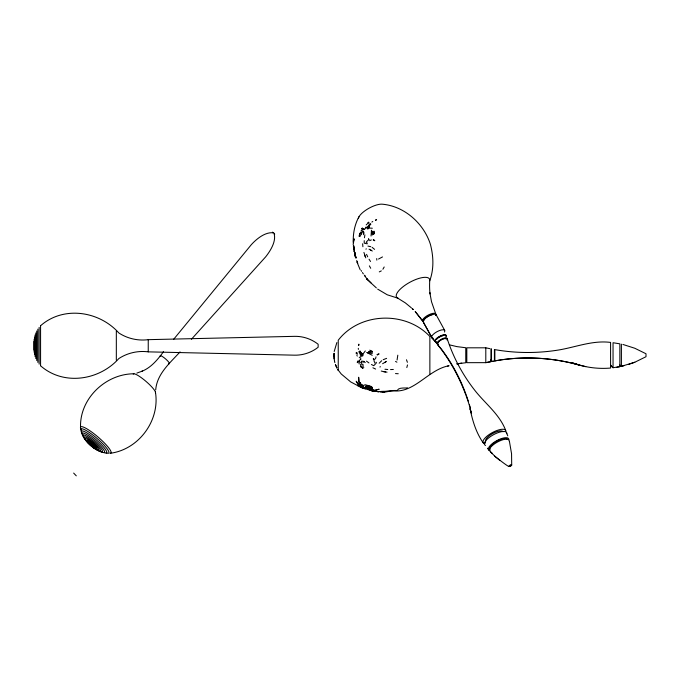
<?xml version="1.0" encoding="UTF-8"?>
<svg xmlns="http://www.w3.org/2000/svg" width="680" height="680" viewBox="0 0 680 680"><rect width="100%" height="100%" fill="white"/><g stroke="black" fill="none" stroke-linecap="round" stroke-linejoin="round"><path stroke-width="1.02" d="M334.075 353.353L334.075 357.178L334.245 353.396M353.481 246.882L353.49 246.398M334.084 357.085L334.245 353.464M362.627 243.772L362.89 246.713M353.625 245.973L353.702 247.579L353.625 245.386M511.7 465.103A1.488 0.518 -28.7 0 0 509.796 465.426A1.488 0.518 -28.7 0 0 509.635 466.497A1.488 0.518 -28.7 0 0 511.7 465.103L511.555 453.747L509.439 441.473M358.819 345.355L358.87 344.173L358.615 345.219M364.233 240.66L364.216 243.168L365.976 243.559L366.673 241.587L369.002 239.436M353.124 244.477L354.238 238.875L353.269 241.459M353.234 241.171C353.124 232.747 354.866 224.094 359.014 216.699M370.668 224.791L370.702 223.916L369.809 224.816L369.147 227.332L368.993 225.76L368.483 227.757L368.356 226.721L367.302 228.709M358.317 218.526A15.045 5.244 -28.7 0 1 367.447 209.125A15.045 5.244 -28.7 0 1 381.846 204.153C404.141 205.895 423.649 223.219 430.363 244.188C433.534 256.19 434.095 268.966 429.743 280.755C429.445 285.149 429.548 289.561 430.041 293.938L429.862 292.749L431.511 301.725L435.744 313.905M356.252 352.478L356.295 353.974M365.543 227.205L365.559 228.565M173.553 339.439L251.328 244.664C256.768 238.672 265.565 231.574 273.81 232.857C276.837 240.618 270.58 250.656 265.676 256.836L191.377 339.311M371.034 236.028L371.475 230.231L372.342 235L372.954 231.149L373.243 233.044L373.957 232.636L373.456 234.489L374.247 233.563L374.382 231.259M374.017 358.87L374.059 361.089L375.453 363.995L373.711 365.695L371.45 364.488M338.24 370.2L337.79 369.529L341.241 373.991L350.693 381.913L358.453 386.019L357.552 385.212A4.769 0.833 28.9 0 1 358.394 385.212L360.927 386.172L360.171 385.841A6.112 1.071 28.9 0 1 358.037 384.396C353.217 376.507 358.955 385.73 361.437 386.147L358.555 381.786L358.657 377.247L359.312 381.93L360.629 383.299L359.652 382.636L360.069 383.392L362.338 385.152L360.561 384.175L362.312 385.577L361.123 384.99L362.372 386.359L363.137 386.775L363.315 385.424L365.304 384.778L370.889 386.308L372.47 387.575L368.713 386.061L372.283 388.135L366.843 385.968L372.359 389.07L366.07 386.07L369.521 388.45L374.017 390.346L365.415 386.274L372.096 389.852L364.225 387.32L373.303 391.408L375.683 391.484L374.161 390.277L379.151 389.224L375.802 390.235L376.252 391.153A6.979 1.385 5.8 0 0 378.411 391.892L379.355 391.671A12.342 2.448 5.8 0 1 385.024 391.34L386.75 391.161A12.631 2.499 -5.8 0 1 393.924 390.481L397.222 390.481C398.574 387.302 404.583 388.144 407.575 387.974L407.091 388.382M396.907 362.185L395.539 361.42M397.069 360.017L397.808 355.181M362.874 355.819L363.281 353.6L365.304 350.948M359.669 233.333L359.21 236.419L359.762 233.826L361.114 231.812M357.272 362.678L357.603 361.063M364.446 237.762L364.879 234.829M334.203 351.483L336.872 342.541M358.105 385.917L358.181 385.653A4.904 0.858 28.9 0 1 359.006 385.713L361.131 386.495A4.488 0.782 28.9 0 0 359.448 386.036L359.346 386.623L361.862 387.719M155.703 389.903C156.944 373.855 170.051 362.933 180.055 351.875M375.479 358.938L376.031 356.822M363.502 234.702L363.936 232.62L363.01 232.875M360.085 236.453L360.434 234.965M406.819 367.565L407.499 364.947M380.026 367.115L380.23 366.469M357.96 362.44L359.278 360.162M366.979 243.993L367.336 243.006M361.998 365.024A4.972 4.505 44 0 1 361.7 362.253L362.151 360.918L360.57 362.686M363.103 362.355L363.638 361.199L365.236 362.61M382.899 269.238L384.183 266.985M359.712 360.255L359.006 363.859M366.223 224.927L366.622 224.213M367.65 224L368.942 222.471M361.08 234.796L361.777 233.826M365.772 257.856L363.919 252.441M356.711 260.5L357.714 263.381L357.229 261.715M163.498 351.696C157.701 359.55 151.266 367.514 141.924 371.288L142.418 371.084L136.833 373.099M361.089 230.665L363.604 229.075M379.159 363.222L381.701 360.697M370.065 223.575L366.775 228.123L366.699 227.052M40.766 325.567C63.657 305.575 99.288 311.075 118.838 332.962C127.441 338.598 138.057 341.02 148.24 339.66L294.466 336.345C302.966 336.141 311.482 338.997 318.147 344.267L318.147 347.25C311.482 352.521 302.966 355.376 294.466 355.173L148.24 351.857C138.057 350.498 127.441 352.92 118.838 358.555C99.288 380.443 63.657 385.942 40.766 365.95M367.574 222.98L368.764 222.13M509.379 466.514L511.377 464.831M447.534 366.154L449.072 365.729C428.672 369.385 415.157 392.42 394.238 390.949A11.483 2.278 -5.8 0 0 386.707 391.774L385.33 392.003A11.203 2.218 5.8 0 0 381.786 392.232L380.298 392.003M361.488 228.667L362.559 227.945M377.289 355.053L379.091 353.863L377.026 354.543M360.324 359.524L360.969 359.014L360.349 359.32M367.88 227.502L369.342 226.108M372.308 251.03L369.053 249.16M436.271 341.921A6.358 2.218 -28.7 0 1 435.455 341.76L432.225 338.036L423.47 322.379L432.029 338.002L435.293 341.632M437.325 344.037L437.087 343.833A5.704 1.989 -28.7 0 1 441.771 339.014A5.704 1.989 -28.7 0 1 447.16 338.878M485.401 442.714L484.109 443.547A12.852 4.479 -28.7 0 1 492.226 432.65A12.852 4.479 -28.7 0 1 505.861 431.587M509.277 465.86L510.119 465.222M382.619 363.698L386.554 361.386M371.866 222.097L372.784 221.459M484.109 443.547L485.358 442.706M489.43 450.406L490.161 449.905L489.489 450.415L487.535 448.205L489.43 450.406A11.432 3.987 -28.7 0 1 496.646 440.708A11.432 3.987 -28.7 0 1 508.776 439.764M367.719 228.99L369.495 228.064L372.334 228.225M376.83 260.125L376.72 258.545M378.53 259.037L382.5 256.938M375.445 220.294L376.592 219.742L375.522 220.065M369.537 240.669L371.348 239.921M379.287 271.881L381.319 270.895M361.769 229.032L363.579 228.701M383.223 359.695L386.605 358.351M365.882 249.118L366.367 248.888M623.951 365.729L621.401 366.316L619.862 365.16L621.401 366.316L634.788 362.245L646 356.711L646 353.753L634.788 348.253L622.897 344.445M272.612 232.109L272.986 232.832M274.737 234.099L274.38 233.963M628.906 364.335L634.788 362.245M362.134 231.132L363.681 231.302L362.644 231.727A4.972 3.017 -76.1 0 0 361.003 233.623M491.037 348.891L491.037 361.615L485.8 362.652L466.786 362.678L466.786 347.811L485.8 347.811L489.914 348.661M491.037 361.615L485.8 362.678L485.8 347.811M491.402 361.539L493.544 361.105L491.402 361.505L491.037 359.72L491.402 361.539L491.402 348.959M619.862 366.639L613.045 367.736L610.581 365.168L613.045 367.736L613.045 342.728L619.862 343.833L619.862 366.639L616.777 367.251M494.853 360.85L501.347 359.805A189.593 189.133 0 0 1 579.658 365.16C589.696 367.948 600.202 368.951 610.581 368.05L610.581 342.414C592.025 340.025 574.532 347.718 556.486 350.336C536.087 353.413 515.185 353.217 494.853 349.613L494.853 360.893L501.347 359.848A191.156 190.791 0 0 1 572.008 363.179L585.726 366.648M456.917 363.842L465.758 362.746L465.758 347.743L456.917 346.622L449.395 344.828M456.917 363.859L461.703 363.128M110.305 453.271C138.847 449.539 160.2 420.359 155.414 391.986M133.96 373.787C105.884 373.804 79.917 398.267 80.529 426.76M390.541 369.572L393.337 369.452M360.629 351.305L359.652 351.041L360.06 352.172C362.474 352.597 360.714 354.892 362.287 356.125M368.416 352.818L366.834 352.495L372.24 353.49L368.704 351.458L370.838 351.892L370.863 351.075L372.462 352.223L372.002 351.152L369.716 350.175M398.242 373.745L395.513 373.567M384.608 362.389L385.551 362.406L385.551 361.879M363.443 361.59L364.106 361.624M374.357 391.323L378.683 391.646M383.758 392.062L384.693 392.148L382.432 392.122M387.745 369.512L384.957 369.24M385.551 371.994L383.512 371.603L387.03 372.164M367.957 246.083L370.762 246.687M360.774 357.926L359.261 357.536M398.446 298.358L387.277 294.805L377.655 289.119M423.138 321.606L415.259 311.61L423.138 321.606A7.505 2.618 -28.7 0 1 428.757 314.789A7.505 2.618 -28.7 0 1 435.506 315.537M435.183 341.708L434.979 341.368A6.358 2.218 -28.7 0 1 440.954 335.639A6.358 2.218 -28.7 0 1 445.927 336.617M485.596 445.425L485.469 445.4A12.537 4.369 -28.7 0 1 493.391 434.775A12.537 4.369 -28.7 0 1 506.685 433.738M499.706 460.267C484.458 447.729 508.019 467.33 509.184 466.48M381.242 371.042L383.469 371.594M360.051 356.209L361.293 356.447L358.819 351.577M370.524 390.49C368.738 389.784 359.363 386.894 365.44 388.773C363.094 388.552 362.015 387.532 361.165 387.132A3.621 0.637 28.9 0 0 360.536 387.269L363.298 388.093L362.534 387.889M371.407 390.728L373.192 391.221M363.035 386.554L361.522 386.113L361.522 384.659M367.965 388L368.45 388.135M372.291 391.136L373.303 391.442M579.351 365.075L572.008 362.746L579.658 365.168M373.167 239.947L374.791 240.737L373.439 239.445M364.276 229.118L364.795 229.322L364.429 229.032M375.615 369.053L372.912 367.786M367.464 352.835L372.232 355.308M360.043 385.348L361.173 385.934M370.676 249.985L371.442 250.47M361.207 352.979L362.304 353.659L360.536 353.26L362.227 354.518L361.054 354.263L361.522 355.028M360.392 366.579L363.01 368.399L361.021 366.622L360.247 364.216M368.934 362.916L366.503 361.148M372.122 247.35L374.587 249.364M376.363 287.903L366.588 278.936L367.659 279.743L365.449 276.828A12.631 1.139 53.2 0 1 364.378 275.357M411.357 307.819L405.356 302.906L397.911 298.256A18.802 6.553 -28.7 0 1 409.793 282.31A18.802 6.553 -28.7 0 1 429.743 280.755M363.825 367.387L362.746 366.308M371.05 282.931L368.509 280.381M490.492 451.894L494.683 456.025M491.291 452.565L492.006 453.271L490.373 451.503A11.118 3.876 -28.7 0 1 497.394 442.077A11.118 3.876 -28.7 0 1 509.192 441.159M73.644 473.076L76.296 475.847M353.591 247.393L353.413 246.389L354.152 249.381L353.532 245.48M367.251 278.902L368.186 280.135M356.855 355.419L357.323 356.074M370.71 268.277L369.376 265.863M369.053 259.216L370.524 261.477M361.063 270.453L361.582 271.269M483.157 442.748C476.068 432.625 472.464 420.673 470.075 408.68L471.529 413.414M376.091 362.219L376.626 363.146M357.484 354.203L356.771 352.393M436.152 314.789L444.712 330.412M367.701 256.844L366.546 254.371M505.673 430.372C499.383 413.907 484.772 403.308 474.342 389.742C462.46 374.459 453.194 357.144 447.21 338.725M371.374 230.902L371.688 231.642M357.008 262.149L360.145 269.679M506.506 432.548L507.773 435.846M494.428 359.762L494.853 360.893M406.478 359.762L407.397 362.312M355.954 257.992L354.238 250.877M356.074 257.669L354.748 253.835L356.014 257.95M365.109 256.513L364.488 254.618M363.587 232.688L363.766 233.223M355.274 254.167L354.161 250.674L355.283 254.651M470.075 408.68L471.571 413.601M363.162 365.483L362.89 364.216M334.857 362.601L334.466 360.842M355.376 257.082L354.331 251.362M354.722 253.3L353.762 248.336L353.855 249.042M354.611 252.807L354.986 254.787M354.96 254.6L355.342 256.793M334.203 359.04L334.458 360.714M353.583 240.975L353.455 240.219L353.515 241.264M353.209 241.91L353.277 242.7M358.3 348.313L358.377 349.392M353.575 246.542L353.6 247.197M621.401 344.139L621.401 366.325M494.428 349.546L494.428 360.961M466.514 349.46L466.514 361.675M429.87 373.991L429.87 336.481C405.756 310.76 359.907 312.154 338.24 340.229L338.24 370.243M148.24 339.66L148.24 351.857M116.331 331.185L116.331 360.332M40.57 325.762L40.57 365.755M39.126 327.386L39.126 364.131M37.842 329.137L37.842 362.38M36.728 331.007L36.728 360.51M35.794 332.971L35.794 358.547M35.054 335.01L35.054 356.507M34.502 337.118L34.502 354.399M34.153 339.26L34.153 352.257M34 341.428L34 350.089M438.481 344.649A5.635 1.964 -28.7 0 1 441.32 339.728A4.497 1.564 -28.7 0 1 446.021 338.921M447.032 339.949A5.635 1.964 -28.7 0 0 441.32 339.728A4.497 1.564 -28.7 0 0 438.141 343.255M433.185 338.232A7.438 2.592 -28.7 0 1 436.925 331.738A7.438 2.592 -28.7 0 1 444.473 332.019M423.666 322.422A7.438 2.592 -28.7 0 1 428.366 316.115A7.438 2.592 -28.7 0 1 436.254 315.495M436.483 342.176A6.29 2.193 -28.7 0 1 438.94 337.101A6.29 2.193 -28.7 0 1 446.318 336.166M489.881 448.978A9.954 3.468 -28.7 0 1 496.901 441.159A9.954 3.468 -28.7 0 1 507.314 439.39M485.698 441.354A9.954 3.468 -28.7 0 1 492.719 433.534A9.954 3.468 -28.7 0 1 503.14 431.766M437.231 338.87A4.497 1.564 -28.7 0 1 437.92 338.198M438.796 337.543A4.497 1.564 -28.7 0 1 440.835 336.421M441.864 336.039A4.497 1.564 -28.7 0 1 442.799 335.809M423.784 320.637A6.426 2.236 -28.7 0 1 432.718 314.576M466.114 394.774A189.593 171.496 -66.7 0 0 441.533 349.265L437.444 344.445L441.142 349.188A191.156 165.299 -78.9 0 1 470.228 408.229M466.429 395.658A189.593 171.496 -66.7 0 1 468.239 401.013M469.362 404.625A189.593 171.496 -66.7 0 1 470.152 407.354M365.423 276.42A11.483 1.037 53.2 0 1 364.574 275.213M363.366 273.921A12.631 1.139 53.2 0 1 362.423 272.552M83.853 437.079A14.748 2.72 40.7 0 1 86.861 434.673A14.748 2.72 40.7 0 1 102.433 448.094A14.748 2.72 40.7 0 1 100.326 451.273M93.457 446.462A14.748 2.72 40.7 0 1 89.811 443.335M89.08 443.402A12.784 2.354 40.7 0 1 84.711 435.242A12.784 2.354 40.7 0 1 100.087 447.44A12.784 2.354 40.7 0 1 97.359 449.973M96.594 449.463A12.784 2.354 40.7 0 1 89.683 443.963M83.368 435.523A16.617 3.06 40.7 0 1 85.876 432.31A16.617 3.06 40.7 0 1 102.833 446.216A16.617 3.06 40.7 0 1 104.252 452.659M92.522 444.72A16.617 3.06 40.7 0 1 90.559 443.003M88.528 443.351A10.744 1.98 40.7 0 1 87.541 438.133A10.744 1.98 40.7 0 1 100.453 450.423A10.744 1.98 40.7 0 1 89.182 443.981M160.166 356.175A6.095 1.122 40.7 0 1 165.954 359.244A6.095 1.122 40.7 0 1 168.538 363.63M81.201 429.632A20 3.689 40.7 0 1 96.288 435.565A20 3.689 40.7 0 1 110.041 453.296M133.229 374.085A14.577 2.686 40.7 0 1 145.673 381.115A14.577 2.686 40.7 0 1 155.448 392.921M81.897 432.259A18.368 3.383 40.7 0 1 96.552 438.022A18.368 3.383 40.7 0 1 106.156 452.829M353.438 245.361L353.634 247.715L353.438 245.361M368.645 238.909L368.628 239.555L368.645 238.909M334.203 358.351L334.195 358.802L334.118 357.62L334.203 358.351M90.083 443.377C92.123 447.525 95.455 446.267 90.083 443.377M412.199 308.499L413.21 309.536L412.199 308.499M435.676 342.023L436.993 343.545L435.676 342.023M373.873 359.286L373.303 358.955L373.873 359.286M336.872 367.914L335.401 364.48L336.872 367.931M87.754 442.527A6.503 1.198 40.7 0 0 96.305 449.081A6.503 1.198 40.7 0 0 90.967 442.629A6.503 1.198 40.7 0 0 87.754 442.527M86.683 441.533A8.644 1.59 40.7 0 0 98.064 450.245A8.644 1.59 40.7 0 0 90.967 441.668A8.644 1.59 40.7 0 0 86.683 441.533M88.969 443.377A4.335 0.799 40.7 0 0 94.665 447.746A4.335 0.799 40.7 0 0 91.111 443.445A4.335 0.799 40.7 0 0 88.969 443.377"/></g></svg>
